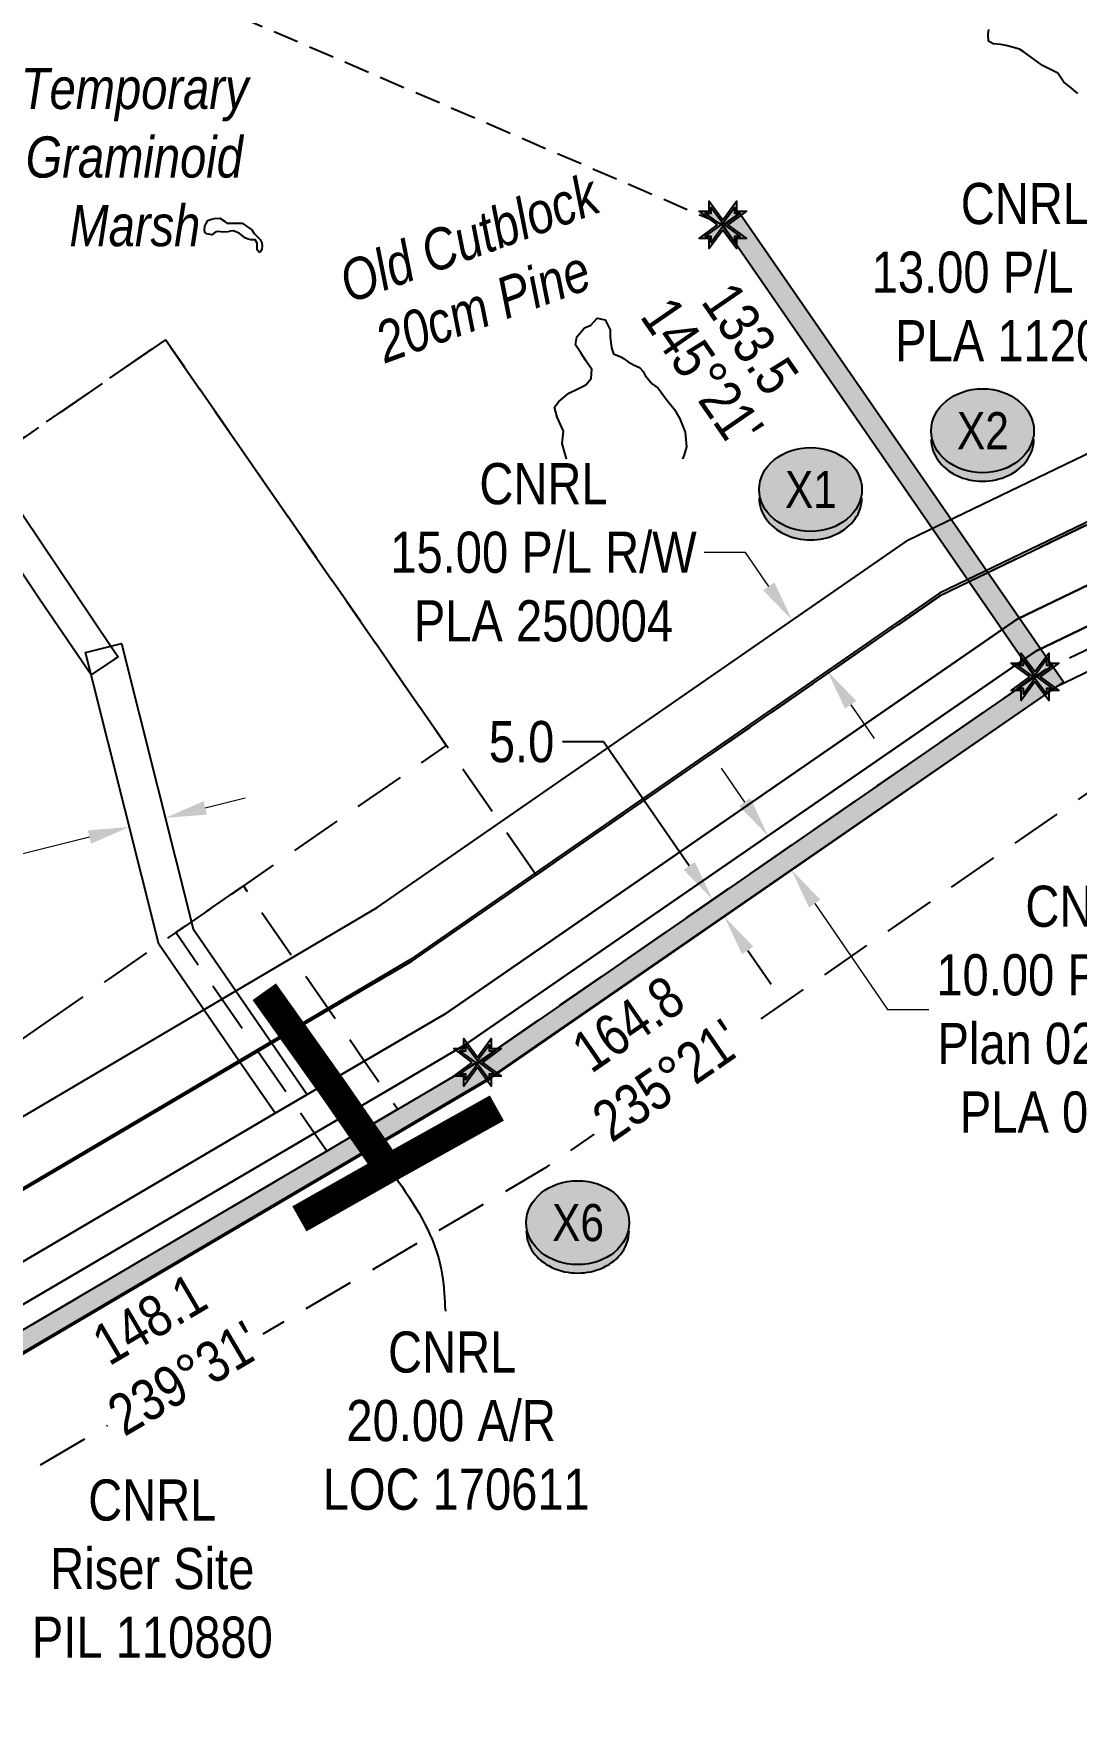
# Model space of a CAD drawing. Extents: x 350972 to 367082, y 6047220 to 6054831.
# Drawn here: x 357565.7 to 357819.3, y 6051555.7 to 6051962.3 of the extents above; entities that cross this region are included whole.
import ezdxf
from ezdxf.enums import TextEntityAlignment as Align

# ---------------------------------------------------------------- set-up
doc = ezdxf.new("R2010")
doc.units = 0
doc.header["$LTSCALE"] = 5
doc.header["$PDSIZE"] = 0.5
doc.linetypes.add('foc-ACCESSROAD', pattern=[3.75, 2.5, -1.25])
doc.linetypes.add('foc-TIELINE', pattern=[1.875, 1.25, -0.625])
doc.layers.get('Defpoints').update_dxf_attribs({"color": 9})
for name, color, linetype in [('AS-ROADS', 254, 'Continuous'), ('C-AR', 13, 'foc-ACCESSROAD'), ('C-RW', 13, 'Continuous'), ('C-WS', 13, 'foc-ACCESSROAD'), ('L-BD1', 253, 'Continuous'), ('L-MON', 1, 'Continuous'), ('L-TIE', 7, 'foc-TIELINE'), ('P-CROSSINGS', 250, 'Continuous'), ('P-PROPOSED', 10, 'Continuous'), ('P-PROPOSED-H', 21, 'Continuous'), ('P-TXT', 4, 'Continuous'), ('T-BUSH-T', 110, 'Continuous'), ('WETLAND', 143, 'Continuous')]:
    doc.layers.add(name, color=color, linetype=linetype)
for name, color, linetype, lineweight in [('C-AR-T', 13, 'Continuous', 9), ('C-RW-T', 13, 'Continuous', 9), ('C-WS-T', 13, 'Continuous', 9)]:
    doc.layers.add(name, color=color, linetype=linetype, lineweight=lineweight)
doc.styles.add('80CG', font='ARIALN.TTF', dxfattribs={"height": 10})
doc.styles.add('80L', font='ARIALN.TTF', dxfattribs={"height": 10})
doc.styles.add('Crossing', font='ARIALN.TTF', dxfattribs={"height": 10})
doc.styles.get("Standard").update_dxf_attribs({"font": 'ARIALN.TTF'})
doc.dimstyles.new('Compass 5 000', dxfattribs={"dimscale": 5, "dimtxt": 9, "dimasz": 2, "dimexe": 0.2, "dimexo": 0.0625, "dimgap": 0.5, "dimtad": 0, "dimtih": 1, "dimtoh": 1, "dimzin": 0, "dimdsep": 46, "dimtxsty": '80CG', "dimcen": 0.1, "dimse1": 1, "dimse2": 1, "dimclrd": 256, "dimclrt": 256, "dimaunit": 1, "dimadec": 4, "dimazin": 0, "dimtfac": 0.06, "dimtofl": 0, "dimtmove": 0, "dimatfit": 1, "dimfxl": 0.2, "dimtolj": 1, "dimtzin": 0, "dimlwd": -1, "dimarcsym": 0})

# ---------------------------------------------------------------- blocks, each defined once
blk = doc.blocks.new('*D426')
at = {"layer": 'C-RW-T', "transparency": 16777216}
for p, q in [((357738.6, 6051775.49), (357732.93, 6051783.73)), ((357755.62, 6051750.8), (357773.35, 6051725.09)), ((357773.35, 6051725.09), (357783.35, 6051725.09))]:
    blk.add_line(p, q, dxfattribs=at)
for points in [[(357739.97, 6051776.44), (357737.23, 6051774.55), (357744.28, 6051767.26)], [(357757, 6051751.75), (357754.25, 6051749.85), (357749.95, 6051759.03)]]:
    blk.add_solid(points, dxfattribs=at)
at = {"layer": 'Defpoints', "color": 0, "transparency": 16777216}
for p in [(357772.76, 6051786.89), (357778.43, 6051778.66), (357749.95, 6051759.03)]:
    blk.add_point(p, dxfattribs=at)
at = {"layer": 'C-RW-T', "transparency": 16777216, "insert": (357822.43, 6051725.09), "char_height": 10, "attachment_point": 5, "style": '80CG'}
blk.add_mtext('\\A1;CNRL\\P10.00 P/L R/W\\PPlan 022 2073\\PPLA 002731', dxfattribs=at)
blk = doc.blocks.new('*D427')
at = {"layer": 'C-RW-T', "transparency": 16777216}
for p, q in [((357607.44, 6051774.06), (357617.14, 6051776.49)), ((357579.31, 6051766.99), (357562.76, 6051762.83))]:
    blk.add_line(p, q, dxfattribs=at)
for points in [[(357607.03, 6051775.67), (357607.85, 6051772.44), (357597.74, 6051771.62)], [(357578.9, 6051768.6), (357579.71, 6051765.37), (357589.01, 6051769.42)]]:
    blk.add_solid(points, dxfattribs=at)
at = {"layer": 'Defpoints', "color": 0, "transparency": 16777216}
for p in [(357595.26, 6051781.51), (357586.52, 6051779.31), (357597.74, 6051771.62)]:
    blk.add_point(p, dxfattribs=at)
at = {"layer": 'C-RW-T', "transparency": 16777216, "insert": (357524.04, 6051762.83), "char_height": 10, "attachment_point": 5, "style": '80CG', "bg_fill": 3, "box_fill_scale": 1.1, "bg_fill_color": 256, "bg_fill_true_color": 13158600, "bg_fill_transparency": 0}
blk.add_mtext('\\A1;CNRL\\P9.00 P/L R/W\\PPlan 082 1830\\PPLA 032367', dxfattribs=at)
blk = doc.blocks.new('*D429')
at = {"layer": 'C-RW-T', "transparency": 16777216}
for p, q in [((357855.81, 6051904.2), (357845.81, 6051904.2)), ((357869.04, 6051876.71), (357855.81, 6051904.2)), ((357883.49, 6051846.71), (357887.83, 6051837.7))]:
    blk.add_line(p, q, dxfattribs=at)
for points in [[(357870.55, 6051877.44), (357867.54, 6051875.99), (357873.38, 6051867.7)], [(357884.99, 6051847.43), (357881.99, 6051845.99), (357879.15, 6051855.72)]]:
    blk.add_solid(points, dxfattribs=at)
at = {"layer": 'Defpoints', "color": 0, "transparency": 16777216}
for p in [(357873.38, 6051867.7), (357857.8, 6051860.2), (357863.57, 6051848.22)]:
    blk.add_point(p, dxfattribs=at)
at = {"layer": 'C-RW-T', "transparency": 16777216, "insert": (357806.72, 6051904.2), "char_height": 10, "attachment_point": 5, "style": '80CG'}
blk.add_mtext('\\A1;CNRL\\P13.00 P/L R/W\\PPLA 112056', dxfattribs=at)
blk = doc.blocks.new('*D441')
at = {"layer": 'C-RW-T', "transparency": 16777216}
for p, q in [((357738.77, 6051836.12), (357728.77, 6051836.12)), ((357744.46, 6051827.89), (357738.77, 6051836.12)), ((357764.37, 6051799.11), (357770.06, 6051790.89))]:
    blk.add_line(p, q, dxfattribs=at)
for points in [[(357745.83, 6051828.84), (357743.09, 6051826.95), (357750.15, 6051819.67)], [(357765.74, 6051800.06), (357763, 6051798.17), (357758.68, 6051807.34)]]:
    blk.add_solid(points, dxfattribs=at)
at = {"layer": 'Defpoints', "color": 0, "transparency": 16777216}
for p in [(357766.45, 6051830.94), (357750.15, 6051819.67), (357774.98, 6051818.61)]:
    blk.add_point(p, dxfattribs=at)
at = {"layer": 'C-RW-T', "transparency": 16777216, "insert": (357689.69, 6051836.12), "char_height": 10, "attachment_point": 5, "style": '80CG', "bg_fill": 3, "box_fill_scale": 1.1, "bg_fill_color": 256, "bg_fill_true_color": 13158600, "bg_fill_transparency": 0}
blk.add_mtext('\\A1;CNRL\\P15.00 P/L R/W\\PPLA 250004', dxfattribs=at)
blk = doc.blocks.new('xing2')
h = blk.add_hatch(color=50)
h.dxf.hatch_style = 1
edge = h.paths.add_edge_path()
edge.add_ellipse((0, 0), major_axis=(-12.5, 0), ratio=0.816297, start_angle=0, end_angle=360)
h = blk.add_hatch(color=250)
h.dxf.hatch_style = 1
edge = h.paths.add_edge_path()
edge.add_ellipse((0, -2.05), major_axis=(-12.5, 0), ratio=0.816297, start_angle=0, end_angle=180)
edge.add_line((12.5, -2.05), (12.5, 0))
edge.add_ellipse((0, 0), major_axis=(-12.5, 0), ratio=0.816297, start_angle=0, end_angle=180, ccw=False)
edge.add_line((-12.5, 0), (-12.5, -2.05))
at = {"color": 250}
blk.add_ellipse((0, 0), major_axis=(-12.5, 0), ratio=0.816297, dxfattribs=at)
blk.add_ellipse((0, -2.05), major_axis=(-12.5, 0), ratio=0.816297, start_param=0, end_param=3.141593, dxfattribs=at)
at = {"color": 250, "style": 'Crossing'}
blk.add_attdef('CROSSING', text='', height=9, dxfattribs=at).set_placement((0.09, 0.02), align=Align.MIDDLE_CENTER)
at = {"color": 250, "style": 'Crossing', "flags": 1}
for tag, p in [('OWNER', (0.09, -12.49)), ('DESCRIPTION', (0.09, -25.77)), ('LOCATION', (0.09, -39.3)), ('DWG_REF', (0.09, -52.84))]:
    blk.add_attdef(tag, text='', height=9, dxfattribs=at).set_placement(p, align=Align.MIDDLE_CENTER)
blk = doc.blocks.new('TEMP')
h = blk.add_hatch(color=255)
h.dxf.hatch_style = 1
h.paths.add_polyline_path([(0, 0.251), (-0.666, 1.152), (-0.666, 0.666), (-1.152, 0.666), (-0.251, 0), (-1.152, -0.666), (-0.666, -0.666), (-0.666, -1.152), (0, -0.251), (0.666, -1.152), (0.666, -0.666), (1.152, -0.666), (0.251, 0), (1.152, 0.666), (0.666, 0.666), (0.666, 1.152)])
h.paths.add_polyline_path([(0.566, 0.849), (0.566, 0.566), (0.849, 0.566), (0.083, 0), (0.849, -0.566), (0.566, -0.566), (0.566, -0.849), (0, -0.083), (-0.566, -0.849), (-0.566, -0.566), (-0.849, -0.566), (-0.083, 0), (-0.849, 0.566), (-0.566, 0.566), (-0.566, 0.849), (0, 0.083)], flags=16)
h = blk.add_hatch(color=1)
h.dxf.hatch_style = 1
h.paths.add_polyline_path([(0, 0.083), (-0.566, 0.849), (-0.566, 0.566), (-0.849, 0.566), (-0.083, 0), (-0.849, -0.566), (-0.566, -0.566), (-0.566, -0.849), (0, -0.083), (0.566, -0.849), (0.566, -0.566), (0.849, -0.566), (0.083, 0), (0.849, 0.566), (0.566, 0.566), (0.566, 0.849)])
at = {"color": 1}
for p, q in [((-0.083, 0), (0.083, 0)), ((0, 0.083), (0, -0.083))]:
    blk.add_line(p, q, dxfattribs=at)
at = {"color": 255, "flags": 128}
blk.add_lwpolyline([(-0.251, 0), (-1.152, 0.666), (-0.666, 0.666), (-0.666, 1.152), (0, 0.251), (0.666, 1.152), (0.666, 0.666), (1.152, 0.666), (0.251, 0), (1.152, -0.666), (0.666, -0.666), (0.666, -1.152), (0, -0.251), (-0.666, -1.152), (-0.666, -0.666), (-1.152, -0.666)], close=True, dxfattribs=at)
at = {"color": 1, "flags": 128}
blk.add_lwpolyline([(-0.083, 0), (-0.849, 0.566), (-0.566, 0.566), (-0.566, 0.849), (0, 0.083), (0.566, 0.849), (0.566, 0.566), (0.849, 0.566), (0.083, 0), (0.849, -0.566), (0.566, -0.566), (0.566, -0.849), (0, -0.083), (-0.566, -0.849), (-0.566, -0.566), (-0.849, -0.566)], close=True, dxfattribs=at)
blk = doc.blocks.new('*D616')
at = {"layer": 'Defpoints', "color": 0, "transparency": 16777216}
for p in [(357730.81, 6051751.76), (357733.2, 6051753.41), (357736.04, 6051749.3)]:
    blk.add_point(p, dxfattribs=at)
at = {"layer": 'P-TXT', "transparency": 16777216}
for p, q in [((357704.31, 6051790.1), (357694.31, 6051790.1)), ((357725.13, 6051759.98), (357704.31, 6051790.1)), ((357739.34, 6051739.42), (357745.03, 6051731.19))]:
    blk.add_line(p, q, dxfattribs=at)
for points in [[(357726.5, 6051760.93), (357723.76, 6051759.04), (357730.81, 6051751.76)], [(357740.71, 6051740.37), (357737.97, 6051738.47), (357733.66, 6051747.64)]]:
    blk.add_solid(points, dxfattribs=at)
at = {"layer": 'P-TXT', "transparency": 16777216, "insert": (357684.36, 6051790.1), "char_height": 10, "attachment_point": 5, "style": '80CG'}
blk.add_mtext('\\A1;5.0', dxfattribs=at)

msp = doc.modelspace()

# ---------------------------------------------------------------- hatches: boundary and pattern name
at = {"layer": 'P-PROPOSED-H'}
h = msp.add_hatch(color=256, dxfattribs=at)
h.dxf.hatch_style = 1
h.paths.add_polyline_path([(352865.575, 6051530.911), (352846.394, 6051712.416), (352861.427, 6051714.005), (352843.305, 6051885.488), (352749.784, 6051951.143), (352669.459, 6052001.497), (352552.598, 6052063.678), (352495.546, 6052100.649), (351984.16, 6052449.542), (351943.753, 6052482.183), (351920.41, 6052506.628), (351900.788, 6052540.765), (351887.31, 6052596.658), (351866.362, 6052754.753), (351841.297, 6053030.286), (351836.502, 6053086.973), (351812.269, 6053373.495), (351811.604, 6053421.626), (351818.326, 6053445.789), (351845.408, 6053478.257), (351917.664, 6053536.827), (351963.795, 6053562.799), (352030.64, 6053582.012), (352233.88, 6053615.997), (352284.382, 6053628.44), (352316.995, 6053648.48), (352343.381, 6053683.636), (352380.535, 6053746.97), (352424.276, 6053850.534), (352440.444, 6053911.368), (352455.506, 6053940.561), (352486.241, 6053969.986), (352584.846, 6054036.5), (352618.847, 6054037.998), (352706.795, 6054036.916), (352765.268, 6054022.323), (352786.917, 6054015.501), (352892.779, 6053964.522), (352950.904, 6053973.692), (352984.053, 6053985.967), (353012.827, 6054005.999), (353074.58, 6054058.894), (353102.498, 6054075.857), (353130.347, 6054088.052), (353169.457, 6054099.208), (353238.923, 6054110.427), (353272.3, 6054116.771), (353308.027, 6054125.895), (353341.917, 6054138.534), (353407.27, 6054166.808), (353489.563, 6054210.777), (353491.95, 6054212.052), (353518.235, 6054236.279), (353538.99, 6054256.162), (353555.049, 6054280.164), (353567.593, 6054304.032), (353580.381, 6054332.094), (353584.726, 6054362.345), (353595.582, 6054355.062), (353609.258, 6054376.171), (353694.409, 6054318.818), (353701.269, 6054339.967), (353737.551, 6054451.836), (353749.195, 6054455.339), (353703.033, 6054313.009), (353778.459, 6054262.209), (353856.595, 6054213.564), (354059.935, 6054093.899), (354127.416, 6054059.318), (354214.861, 6054014.504), (354293.753, 6053979.396), (354364.884, 6053951.226), (354377.639, 6053941.748), (354397.44, 6053934.081), (354416.56, 6053930.727), (354437.495, 6053922.422), (354523.749, 6053887.87), (354547.288, 6053878.725), (354565.85, 6053871.317), (354761.584, 6053792.179), (354863.274, 6053751.116), (354911.428, 6053735.204), (355270.187, 6053616.656), (355301.51, 6053597.572), (355390.953, 6053521.054), (355700.011, 6053300.303), (355764.104, 6053254.524), (355836.008, 6053206.849), (355887.48, 6053175.541), (355917.363, 6053159.874), (355934.486, 6053149.16), (355951.776, 6053139.498), (355970.139, 6053132.206), (356040.807, 6053095.158), (356256.471, 6052982.105), (356289.137, 6052960.844), (356298.009, 6052950.677), (356312.927, 6052936.875), (356331.509, 6052922.784), (356340.887, 6052913.865), (356505.942, 6052750.213), (356746.616, 6052511.581), (356777.83, 6052480.634), (356819.159, 6052535.756), (356823.291, 6052524.595), (356784.503, 6052472.862), (356815.902, 6052438.264), (356954.635, 6052262.661), (357190.511, 6051931.342), (357280.051, 6051815.083), (357309.205, 6051780.128), (357410.558, 6051660.056), (357463.345, 6051611.058), (357547.956, 6051632.469), (357676.315, 6051708.007), (357816.133, 6051804.657), (357737.38, 6051918.584), (357733.267, 6051915.741), (357809.178, 6051805.927), (357673.622, 6051712.223), (357546.037, 6051637.14), (357464.753, 6051616.572), (357414.182, 6051663.513), (357313.035, 6051783.342), (357283.952, 6051818.21), (357194.529, 6051934.318), (356958.635, 6052265.662), (356819.718, 6052441.497), (356790.979, 6052473.166), (356828.925, 6052523.776), (356820.663, 6052546.095), (356777.274, 6052488.226), (356750.136, 6052515.131), (356509.462, 6052753.763), (356344.37, 6052917.452), (356334.752, 6052926.599), (356316.143, 6052940.711), (356301.6, 6052954.166), (356292.447, 6052964.655), (356259.001, 6052986.423), (356043.128, 6053099.586), (355972.228, 6053136.755), (355953.928, 6053144.023), (355937.033, 6053153.464), (355919.853, 6053164.213), (355889.942, 6053179.894), (355838.69, 6053211.069), (355766.939, 6053258.643), (355702.917, 6053304.371), (355394.037, 6053524.995), (355304.455, 6053601.633), (355272.299, 6053621.223), (354912.996, 6053739.951), (354864.996, 6053755.812), (354763.458, 6053796.814), (354567.714, 6053875.956), (354549.12, 6053883.377), (354525.584, 6053892.521), (354439.346, 6053927.066), (354417.928, 6053935.563), (354398.787, 6053938.92), (354380.077, 6053946.165), (354367.337, 6053955.632), (354295.69, 6053984.005), (354217.019, 6054019.016), (354129.696, 6054063.767), (354062.345, 6054098.281), (353859.185, 6054217.841), (353781.177, 6054266.406), (353708.95, 6054315.051), (353756.895, 6054462.877), (353733.604, 6054455.868), (353696.513, 6054341.51), (353691.7, 6054326.67), (353607.829, 6054383.161), (353594.148, 6054362.044), (353580.908, 6054370.927), (353575.535, 6054333.514), (353563.102, 6054306.233), (353550.746, 6054282.724), (353535.138, 6054259.395), (353514.811, 6054239.922), (353489.031, 6054216.161), (353487.207, 6054215.187), (353405.096, 6054171.314), (353340.05, 6054143.173), (353306.531, 6054130.672), (353271.214, 6054121.653), (353238.058, 6054115.351), (353168.369, 6054104.097), (353128.65, 6054092.767), (353100.187, 6054080.302), (353071.637, 6054062.955), (353009.765, 6054009.959), (352981.72, 6053990.434), (352949.634, 6053978.553), (352893.542, 6053969.703), (352788.762, 6054020.161), (352766.626, 6054027.137), (352707.44, 6054041.908), (352618.768, 6054042.999), (352583.219, 6054041.433), (352483.092, 6053973.892), (352451.446, 6053943.595), (352435.752, 6053913.178), (352419.534, 6053852.157), (352376.057, 6053749.217), (352339.212, 6053686.41), (352313.568, 6053652.242), (352282.429, 6053633.107), (352232.868, 6053620.896), (352029.534, 6053586.896), (351961.852, 6053567.443), (351914.844, 6053540.977), (351841.881, 6053481.833), (351813.798, 6053448.165), (351806.595, 6053422.275), (351807.273, 6053373.249), (351831.52, 6053086.552), (351836.317, 6053029.849), (351861.393, 6052754.198), (351882.388, 6052595.741), (351896.096, 6052538.895), (351916.377, 6052503.612), (351940.36, 6052478.497), (351981.176, 6052445.526), (352492.777, 6052096.486), (352550.06, 6052059.366), (352666.954, 6051997.167), (352747.018, 6051946.977), (352838.572, 6051882.702), (352855.93, 6051718.452), (352840.897, 6051716.862), (352860.678, 6051529.682), (352882.7, 6051475.582), (352908.263, 6051442.648), (352914.755, 6051442.438), (352887.071, 6051478.104)])

# ---------------------------------------------------------------- linework, layer by layer
at = {"layer": 'AS-ROADS', "const_width": 7, "flags": 128}
for points in [[(357651.983, 6051686.417), (357638.566, 6051705.818), (357621.806, 6051729.392)], [(357630.346, 6051674.191), (357651.983, 6051686.417), (357678.362, 6051701.129)]]:
    msp.add_lwpolyline(points, dxfattribs=at)
at = {"layer": 'C-AR', "flags": 128}
for points in [[(358210.116, 6051860.253), (358174.149, 6051857.065), (358109.407, 6051839.161), (358075.554, 6051829.798), (357975.527, 6051833.921), (357907.822, 6051820.17), (357827.24, 6051781.369), (357690.036, 6051686.524), (357557.736, 6051608.668), (357486.142, 6051590.551), (357473.483, 6051587.348), (357466.726, 6051585.638), (357456.165, 6051582.966), (357455.653, 6051583.442), (357433.907, 6051603.625), (357425.192, 6051611.714), (357415.953, 6051620.292), (357412.376, 6051623.613), (357404.281, 6051631.165), (357398.087, 6051636.877), (357392.093, 6051642.441), (357311.602, 6051737.798), (357282.506, 6051772.268), (357170.037, 6051916.177), (357029.233, 6052113.726), (356946.84, 6052229.334), (356931.53, 6052250.815), (356796.453, 6052421.789), (356772.363, 6052448.337), (356762.098, 6052459.648), (356758.996, 6052463.066), (356755.63, 6052466.775), (356755.235, 6052467.167), (356508.145, 6052712.158), (356494.429, 6052725.756), (356480.297, 6052739.768), (356323.148, 6052895.581), (356280.728, 6052935.923), (356269.631, 6052943.139), (356243.581, 6052960.102), (355874.935, 6053153.355), (355822.346, 6053185.344), (355749.658, 6053233.539), (355731.262, 6053246.679), (355701.752, 6053267.757), (355375.241, 6053500.974), (355286.508, 6053576.885), (355259.808, 6053593.152), (354911.979, 6053708.18), (354854.71, 6053727.12), (354675.681, 6053799.661), (354551.965, 6053849.799), (354538.072, 6053855.43), (354283.912, 6053955.79), (354203.908, 6053991.418), (354128.59, 6054029.415), (354098.891, 6054044.398), (354047.857, 6054070.143), (353843.491, 6054191.587), (353770.722, 6054236.837), (353674.056, 6054302.178), (353657.575, 6054313.278), (353584.726, 6054362.345), (353586.155, 6054372.517), (353589.361, 6054395.6), (353691.7, 6054326.67), (353705.507, 6054317.371), (353708.95, 6054315.051), (353781.177, 6054266.406), (353859.185, 6054217.841), (354062.345, 6054098.281), (354100.005, 6054078.983), (354129.696, 6054063.767), (354217.019, 6054019.016), (354295.69, 6053984.005), (354336.158, 6053968.001), (354347.216, 6053963.613), (354391.926, 6053945.876), (354439.346, 6053927.066), (354447.701, 6053923.753), (354525.584, 6053892.521), (354529.346, 6053891.059), (354539.732, 6053887.023), (354544.435, 6053885.197), (354549.12, 6053883.377), (354563.04, 6053877.779), (354567.714, 6053875.956), (354763.458, 6053796.814), (354864.996, 6053755.812), (354912.996, 6053739.951), (355272.299, 6053621.223), (355289.376, 6053610.819), (355304.455, 6053601.633), (355394.037, 6053524.995), (355702.917, 6053304.371), (355732.427, 6053283.293), (355766.939, 6053258.643), (355838.69, 6053211.069), (355889.942, 6053179.894), (355936.881, 6053155.286), (356043.128, 6053099.586), (356259.001, 6052986.423), (356299.698, 6052959.936), (356308.268, 6052951.785), (356312.652, 6052947.615), (356319.036, 6052941.538), (356322.26, 6052938.479), (356344.37, 6052917.452), (356509.462, 6052753.763), (356750.136, 6052515.131), (356773.689, 6052491.78), (356777.274, 6052488.226), (356777.656, 6052487.847), (356780.714, 6052484.478), (356790.979, 6052473.166), (356819.718, 6052441.497), (356958.635, 6052265.662), (357032.135, 6052162.42), (357045.481, 6052143.675), (357067.685, 6052112.48), (357194.529, 6051934.318), (357283.952, 6051818.21), (357287.597, 6051813.479), (357313.035, 6051783.342), (357414.182, 6051663.513), (357439.405, 6051640.103), (357451.428, 6051628.94), (357460.193, 6051620.806)], [(357460.193, 6051620.806), (357464.753, 6051616.572), (357467.193, 6051617.189), (357469.822, 6051617.854), (357483.316, 6051621.269), (357496.257, 6051624.544), (357546.037, 6051637.14), (357636.984, 6051690.661), (357654.264, 6051700.83), (357673.622, 6051712.223), (357811.873, 6051807.79), (357898.03, 6051849.276), (357963.635, 6051862.599), (357965.993, 6051863.08), (357973.087, 6051864.519), (357983.595, 6051864.086), (358072.035, 6051860.44), (358110.406, 6051871.052), (358168.699, 6051887.174), (358211.076, 6051890.93)]]:
    msp.add_lwpolyline(points, dxfattribs=at)
msp.add_lwpolyline([(357654.264, 6051700.831), (357636.984, 6051690.662), (357634.032, 6051694.958), (357628.869, 6051702.436), (357620.27, 6051714.848), (357600.286, 6051743.748), (357604.083, 6051746.385), (357616.734, 6051755.116), (357637.559, 6051725.009), (357646.193, 6051712.544), (357651.337, 6051705.112), (357654.264, 6051700.831)], close=True, dxfattribs=at)
at = {"layer": 'C-RW', "flags": 128}
for points in [[(357456.3, 6051660.526), (357499.802, 6051671.473), (357528.584, 6051678.715), (357606.973, 6051724.941), (357649.274, 6051749.886), (357778.426, 6051839.23), (357883.878, 6051890.03), (357981.557, 6051909.94), (357973.349, 6052184.517)], [(357983.359, 6052184.212), (357991.952, 6051896.756), (357957.127, 6051889.63), (357888.639, 6051875.679), (357785.992, 6051826.231), (357657.359, 6051737.246), (357534.339, 6051664.701), (357503.522, 6051656.919), (357502.03, 6051662.756), (357458.495, 6051651.801), (357456.3, 6051660.526)], [(358210.919, 6051885.897), (358169.593, 6051882.234), (358110.242, 6051865.82), (358072.612, 6051855.414), (357973.487, 6051859.5), (357899.636, 6051844.501), (357814.394, 6051803.456), (357676.093, 6051708.127), (357547.601, 6051632.657), (357497.456, 6051619.843), (357485.563, 6051616.791), (357468.395, 6051612.424), (357467.489, 6051612.199), (357433.907, 6051603.625), (357427.642, 6051602.025), (357428.892, 6051597.084), (357305.709, 6051550.587), (357275.167, 6051539.058), (357157.312, 6051494.574), (356837.01, 6051392.966), (356522.418, 6051407.225)], [(357893.533, 6051862.644), (357804.814, 6051819.926), (357665.913, 6051724.11), (357646.242, 6051712.602), (357632.208, 6051704.421), (357628.878, 6051702.456), (357624.432, 6051699.849), (357540.302, 6051650.4), (357493.483, 6051638.548), (357492.442, 6051639.289), (357480.314, 6051646.428), (357475.248, 6051649.411), (357534.545, 6051664.411), (357615.884, 6051712.274), (357620.275, 6051714.858), (357623.66, 6051716.849), (357637.573, 6051725.037), (357657.646, 6051736.849), (357786.319, 6051825.788), (357889.004, 6051875.226)], [(357896.423, 6051854.049), (357809.351, 6051812.124), (357670.738, 6051716.542), (357651.378, 6051705.146), (357634.055, 6051694.977), (357543.755, 6051642.006), (357495.067, 6051629.636), (357475.2, 6051624.611), (357472.202, 6051623.803), (357466.012, 6051622.244), (357457.098, 6051630.323), (357463.434, 6051631.892), (357492.446, 6051639.286), (357492.768, 6051638.35), (357493.484, 6051638.54), (357540.302, 6051650.4), (357624.432, 6051699.849), (357628.878, 6051702.452), (357632.208, 6051704.421), (357646.244, 6051712.594), (357665.913, 6051724.11), (357804.813, 6051819.926), (357893.533, 6051862.644)], [(357275.677, 6051555.279), (357281.386, 6051557.433), (357306.22, 6051566.808), (357425.192, 6051611.714), (357454.251, 6051619.302), (357460.193, 6051620.806), (357466.012, 6051622.244), (357472.202, 6051623.803), (357475.2, 6051624.611), (357495.067, 6051629.636), (357543.755, 6051642.006), (357634.055, 6051694.977), (357651.378, 6051705.146), (357670.738, 6051716.542), (357809.351, 6051812.124), (357896.423, 6051854.049)]]:
    msp.add_lwpolyline(points, dxfattribs=at)
for points in [[(357585.417, 6051810.229), (357579.71, 6051806.386), (357567.197, 6051824.793), (357547.923, 6051853.408), (357510.22, 6051909.378), (357480.847, 6051952.982), (357382.5, 6052098.985), (357380.116, 6052102.525), (357338.458, 6052164.368), (357345.092, 6052168.836), (357389.963, 6052102.225), (357392.347, 6052098.683), (357487.521, 6051957.438), (357531.124, 6051892.69), (357554.503, 6051857.956), (357584.532, 6051813.376), (357586.267, 6051810.802), (357585.417, 6051810.229)], [(357628.878, 6051702.452), (357624.432, 6051699.849), (357615.884, 6051712.273), (357596.179, 6051740.92), (357579.71, 6051806.386), (357578.361, 6051811.825), (357584.532, 6051813.376), (357587.086, 6051814.018), (357604.508, 6051744.694), (357623.66, 6051716.849), (357632.208, 6051704.421), (357628.878, 6051702.452)]]:
    msp.add_lwpolyline(points, close=True, dxfattribs=at)
at = {"layer": 'C-WS'}
msp.add_lwpolyline([(357751.782, 6052178.802), (357888.817, 6051981.468), (357889.989, 6051944.729), (357931.715, 6051883.889), (357889.004, 6051875.226), (357786.109, 6051825.615), (357687.876, 6051757.744), (357597.788, 6051887.847), (357554.515, 6051857.938), (357470.124, 6051983.276), (357751.782, 6052178.802)], close=True, dxfattribs=at)
at = {"layer": 'C-WS', "flags": 128}
msp.add_lwpolyline([(357567.385, 6051721.017), (357528.266, 6051693.882), (357459.975, 6051792.572), (357499.169, 6051819.679), (357539.067, 6051847.264), (357547.934, 6051853.387), (357554.513, 6051857.936), (357597.788, 6051887.847), (357666.069, 6051789.237), (357616.734, 6051755.116), (357604.084, 6051746.379), (357600.286, 6051743.748), (357596.178, 6051740.92), (357583.845, 6051732.392), (357567.385, 6051721.017)], close=True, dxfattribs=at)
at = {"layer": 'L-TIE', "flags": 128}
msp.add_lwpolyline([(357733.267, 6051915.741), (357292.984, 6052105.183)], dxfattribs=at)
at = {"layer": 'P-PROPOSED', "flags": 128}
msp.add_lwpolyline([(356815.902, 6052438.264), (356954.635, 6052262.661), (357190.511, 6051931.342), (357280.051, 6051815.083), (357309.205, 6051780.128), (357410.558, 6051660.056), (357463.345, 6051611.058), (357547.956, 6051632.469), (357676.315, 6051708.007), (357816.133, 6051804.657), (357737.38, 6051918.584), (357733.267, 6051915.741), (357809.178, 6051805.927), (357673.622, 6051712.223), (357546.037, 6051637.14), (357464.753, 6051616.572), (357464.753, 6051616.572), (357414.182, 6051663.513), (357414.182, 6051663.513), (357313.035, 6051783.342), (357283.952, 6051818.21), (357194.529, 6051934.318), (356958.635, 6052265.662), (356819.718, 6052441.497)], dxfattribs=at)
at = {"layer": 'WETLAND'}
msp.add_lwpolyline([(357819.593, 6051947.704), (357817.59, 6051949.345), (357816.148, 6051950.43), (357814.725, 6051952.599), (357811.016, 6051954.506), (357806.579, 6051957.738), (357805.439, 6051958.415), (357803.98, 6051958.875), (357802.522, 6051959.259), (357800.872, 6051959.566), (357798.992, 6051959.719), (357797.841, 6051960.41), (357797.803, 6051962.06), (357797.918, 6051963.211)], dxfattribs=at)
for points in [[(357608.713, 6051917.056), (357609.67, 6051917.326), (357610.993, 6051917.372), (357612.107, 6051916.658), (357612.739, 6051916.177), (357613.393, 6051916.135), (357614.262, 6051916.177), (357616.401, 6051916.162), (357618.748, 6051914.507), (357619.373, 6051913.69), (357620.809, 6051912.185), (357621.206, 6051911.368), (357621.288, 6051910.588), (357621.251, 6051909.921), (357620.854, 6051909.238), (357620.576, 6051909.126), (357620.396, 6051909.418), (357620.1, 6051909.678), (357620.118, 6051910.539), (357620.082, 6051911.289), (357619.624, 6051912.077), (357618.507, 6051912.077), (357617.867, 6051912.241), (357617.116, 6051912.626), (357616.475, 6051913.175), (357615.743, 6051913.761), (357614.864, 6051914.072), (357614.26, 6051914.273), (357613.583, 6051914.255), (357612.96, 6051914.054), (357611.917, 6051913.981), (357611.166, 6051914.054), (357610.507, 6051914.109), (357609.848, 6051913.999), (357609.391, 6051913.559), (357609.098, 6051913.303), (357607.834, 6051913.541), (357607.45, 6051913.926), (357607.304, 6051914.402), (357607.322, 6051915.427), (357607.651, 6051916.122), (357608.072, 6051916.781), (357608.713, 6051917.056)], [(357718.236, 6051855.302), (357714.91, 6051856.108), (357711.482, 6051856.938), (357708.898, 6051855.471), (357708.479, 6051854.005), (357708.479, 6051851.63), (357708.199, 6051849.256), (357708.688, 6051846.742), (357709.107, 6051844.856), (357709.714, 6051842.52), (357708.618, 6051840.876), (357707.836, 6051837.76), (357706.453, 6051835.429), (357705.476, 6051833.403), (357705.196, 6051830.75), (357706.034, 6051828.585), (357706.872, 6051826.001), (357706.872, 6051823.906), (357705.406, 6051824.395), (357703.8, 6051825.931), (357702.124, 6051827.677), (357701.286, 6051830.191), (357701.356, 6051832.077), (357701.286, 6051834.241), (357701.425, 6051836.197), (357702.124, 6051839.2), (357702.752, 6051840.946), (357703.311, 6051842.552), (357703.59, 6051844.368), (357703.52, 6051845.974), (357703.171, 6051847.51), (357702.124, 6051849.675), (357701.32, 6051851.657), (357699.819, 6051854.005), (357695.721, 6051857.409), (357694.24, 6051862.643), (357694.582, 6051865.597), (357692.975, 6051869.019), (357692.347, 6051871.464), (357693.394, 6051872.86), (357695.839, 6051874.816), (357697.864, 6051875.863), (357699.959, 6051876.841), (357701.286, 6051878.447), (357701.441, 6051880.599), (357699.941, 6051882.858), (357698.763, 6051884.633), (357697.445, 6051886.618), (357697.794, 6051888.503), (357699.679, 6051890.738), (357701.2, 6051891.391), (357702.752, 6051893.043), (357704.708, 6051892.693), (357705.895, 6051890.249), (357705.895, 6051888.573), (357706.211, 6051885.866), (357706.68, 6051884.431), (357708.467, 6051883.679), (357709.124, 6051883.285), (357710.241, 6051882.481), (357711.761, 6051881.632), (357713.012, 6051881.095), (357713.951, 6051880.157), (357714.398, 6051879.173), (357716.096, 6051877.117), (357717.588, 6051876.029), (357719.552, 6051873.41), (357721.516, 6051870.901), (357722.825, 6051868.609), (357724.135, 6051865.336), (357724.462, 6051861.844), (357723.917, 6051859.88), (357722.924, 6051857.399), (357721.557, 6051855.718), (357718.236, 6051855.302)]]:
    msp.add_lwpolyline(points, close=True, dxfattribs=at)

# ---------------------------------------------------------------- block references
at = {"layer": 'L-MON', "xscale": 4.999313650000029, "yscale": 4.999313650000029, "zscale": 4.999313650000029}
for p in [(357733.267, 6051915.741), (357809.178, 6051805.927), (357673.622, 6051712.223)]:
    msp.add_blockref('TEMP', p, dxfattribs=at)
at = {"layer": 'P-CROSSINGS', "xscale": 0.99986273, "yscale": 0.99986273, "zscale": 0.99986273}
for p, values in [((357796.422, 6051865.716), {'CROSSING': 'X2'}), ((357698.001, 6051673.266), {'CROSSING': 'X6'})]:
    msp.add_blockref('xing2', p, dxfattribs=at).add_auto_attribs(values)

# ---------------------------------------------------------------- texts
at = {"layer": 'C-AR-T', "insert": (357634.248, 6051646.828), "char_height": 9.99677, "attachment_point": 1, "style": '80L'}
msp.add_mtext_dynamic_manual_height_columns('\\pi17.65952;CNRL\\P\\pi7.52637;20.00 A/R\\P\\pi1.75061;LOC 170611', width=65.50711, gutter_width=50, heights=[0], dxfattribs=at)
at = {"layer": 'C-WS-T', "insert": (357594.592, 6051589.128), "char_height": 9.9968, "width": 58.12351, "attachment_point": 5, "style": '80CG'}
msp.add_mtext('\\A1;CNRL\\PRiser Site\\PPIL 110880', dxfattribs=at)
at = {"layer": 'L-BD1'}
for s, p in [('133.5', (357740.034, 6051888.135)), ("145%%d21'", (357728.313, 6051880.034))]:
    msp.add_text(s, height=9.9986, rotation=304.65459, dxfattribs=at).set_placement(p, align=Align.MIDDLE_CENTER)
at = {"layer": 'WETLAND', "insert": (357561.838, 6051953.915), "char_height": 10, "attachment_point": 1, "style": '80L'}
msp.add_mtext_dynamic_manual_height_columns('\\pi0.77229;{\\fArial Narrow|b0|i1|c0|p34;Temporary \\P\\pi1.95238;Graminoid \\P\\pi12.60381;Marsh}', width=56.1967, gutter_width=47.516, heights=[0], dxfattribs=at)

# ---------------------------------------------------------------- dimensions: what is measured, and where the dimension line sits
at = {"layer": 'C-RW-T'}
dim = msp.add_linear_dim(base=(357873.382, 6051867.704), p1=(357863.573, 6051848.218), p2=(357857.802, 6051860.204), angle=115.70819, text='CNRL\\P13.00 P/L R/W\\PPLA 112056', dimstyle='Compass 5 000', dxfattribs=at)
dim.commit()
dim.dimension.update_dxf_attribs({"geometry": '*D429', "text_midpoint": (357806.724, 6051904.203), "dimtype": 161})

# ---------------------------------------------------------------- leaders
at = {"layer": 'C-RW-T', "path_type": 1}
msp.add_leader([(357641.152, 6051702.393), (357665.087, 6051660.51), (357665.829, 6051651.773)], dimstyle='Compass 5 000', override={"dimgap": 0.5, "dimtad": 0}, dxfattribs=at)

# ---------------------------------------------------------------- next in the draw order: texts
at = {"layer": 'L-BD1', "char_height": 9.99863, "attachment_point": 2, "bg_fill": 3, "box_fill_scale": 1.1, "bg_fill_color": 256, "bg_fill_transparency": 0}
for s, insert, width, rotation in [("164.8 235%%d21'", (357707.392, 6051725.713), 41.99874, 34.65456), ("148.1 239%%D31'", (357591.361, 6051654.175), 41.83605, 30.47615)]:
    msp.add_mtext(s, dxfattribs=dict(at, insert=insert, width=width, rotation=rotation))

# ---------------------------------------------------------------- next in the draw order: dimensions: what is measured, and where the dimension line sits
at = {"layer": 'C-RW-T'}
dim = msp.add_linear_dim(base=(357597.741, 6051771.618), p1=(357586.521, 6051779.311), p2=(357595.256, 6051781.506), angle=14.10655, text='CNRL\\P9.00 P/L R/W\\PPlan 082 1830\\PPLA 032367', dimstyle='Compass 5 000', override={"dimtfill": 1}, dxfattribs=at)
dim.commit()
dim.dimension.update_dxf_attribs({"geometry": '*D427', "text_midpoint": (357524.04, 6051762.828), "dimtype": 161})

# ---------------------------------------------------------------- next in the draw order: dimensions: what is measured, and where the dimension line sits
dim = msp.add_linear_dim(base=(357749.948, 6051759.034), p1=(357772.757, 6051786.89), p2=(357778.427, 6051778.665), angle=304.57815, text='CNRL\\P10.00 P/L R/W\\PPlan 022 2073\\PPLA 002731', dimstyle='Compass 5 000', dxfattribs=at)
dim.commit()
dim.dimension.update_dxf_attribs({"geometry": '*D426', "text_midpoint": (357822.434, 6051725.085), "dimtype": 161})

# ---------------------------------------------------------------- next in the draw order: dimensions: what is measured, and where the dimension line sits
dim = msp.add_linear_dim(base=(357750.15, 6051819.669), p1=(357774.979, 6051818.612), p2=(357766.448, 6051830.944), angle=124.67445, text='CNRL\\P15.00 P/L R/W\\PPLA 250004', dimstyle='Compass 5 000', override={"dimtfill": 1}, dxfattribs=at)
dim.commit()
dim.dimension.update_dxf_attribs({"geometry": '*D441', "text_midpoint": (357689.686, 6051836.117), "dimtype": 161})

# ---------------------------------------------------------------- next in the draw order: block references
at = {"layer": 'P-CROSSINGS', "xscale": 0.99986273, "yscale": 0.99986273, "zscale": 0.99986273}
msp.add_blockref('xing2', (357754.61, 6051851.436), dxfattribs=at).add_auto_attribs({'CROSSING': 'X1'})

# ---------------------------------------------------------------- next in the draw order: texts
at = {"layer": 'T-BUSH-T', "insert": (357638.512, 6051905.81), "char_height": 9.99676, "attachment_point": 1, "rotation": 20, "style": '80L'}
msp.add_mtext_dynamic_manual_height_columns('\\pi0.57505;{\\fArial Narrow|b0|i1|c0|p34;\\C48;Old Cutblock\\P\\pi3.84688;\\C256;20cm Pine\\P}', width=66.27223, gutter_width=50, heights=[0], dxfattribs=at)

# ---------------------------------------------------------------- next in the draw order: dimensions: what is measured, and where the dimension line sits
at = {"layer": 'P-TXT'}
dim = msp.add_linear_dim(base=(357730.814, 6051751.757), p1=(357736.044, 6051749.295), p2=(357733.201, 6051753.408), angle=124.65456, text='5.0', dimstyle='Compass 5 000', dxfattribs=at)
dim.commit()
dim.dimension.update_dxf_attribs({"geometry": '*D616', "text_midpoint": (357684.356, 6051790.101), "dimtype": 161})

doc.saveas('drawing.dxf')
